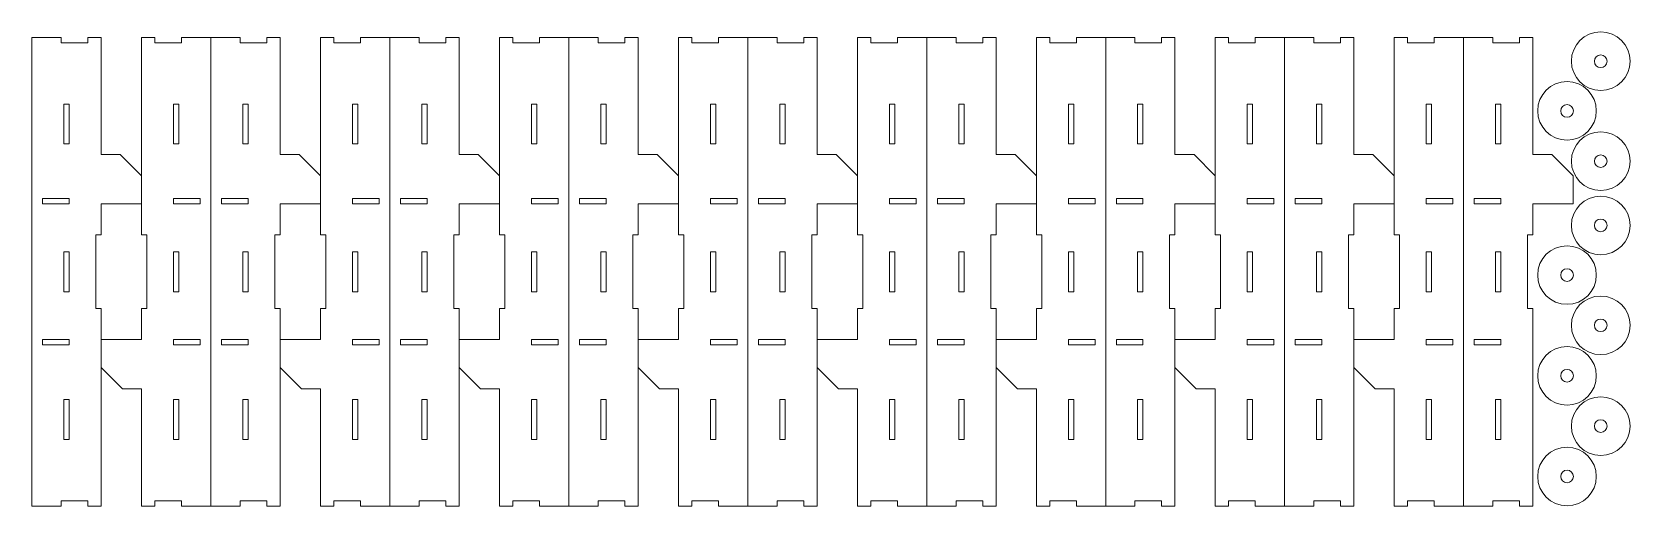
# Model space of a CAD drawing. Header units: millimetres. Extents: x -299 to 301, y -147 to 31.
import ezdxf

# ---------------------------------------------------------------- set-up
doc = ezdxf.new("R2010")
doc.units = ezdxf.units.MM
doc.header["$MEASUREMENT"] = 0
doc.layers.add('Layer 1', color=7, linetype='Continuous')

msp = doc.modelspace()

# ---------------------------------------------------------------- linework, layer by layer
at = {"layer": 'Layer 1', "lineweight": 9}
for points in [[(-257.6881, -33.7858), (-272.8286, -33.7858), (-272.8286, -45.4632), (-274.8276, -45.4632), (-274.8276, -73.1083), (-272.8286, -73.1083), (-272.8286, -147.2858), (-277.8286, -147.2858), (-277.8286, -145.2858), (-287.8286, -145.2858), (-287.8286, -147.2858), (-298.8286, -147.2858), (-298.8286, 28.7142), (-287.8286, 28.7142), (-287.8286, 26.7142), (-277.8286, 26.7142), (-277.8286, 28.7142), (-272.8286, 28.7142), (-272.8286, -15.2858), (-265.6881, -15.2858), (-257.6881, -23.2858)], [(-272.8286, -84.7858), (-257.6881, -84.7858), (-257.6881, -73.1084), (-255.6891, -73.1084), (-255.6891, -45.4633), (-257.6881, -45.4633), (-257.6881, 28.7142), (-252.6881, 28.7142), (-252.6881, 26.7142), (-242.6881, 26.7142), (-242.6881, 28.7142), (-231.6881, 28.7142), (-220.6881, 28.7142), (-220.6881, 26.7142), (-210.6881, 26.7142), (-210.6881, 28.7142), (-205.6881, 28.7142), (-205.6881, -15.2858), (-198.5476, -15.2858), (-190.5476, -23.2858)], [(-231.6881, 28.7142), (-231.6881, -147.2858)], [(-205.6881, -84.7858), (-190.5476, -84.7858), (-190.5476, -73.1084), (-188.5486, -73.1084), (-188.5486, -45.4633), (-190.5476, -45.4633), (-190.5476, 28.7142), (-185.5476, 28.7142), (-185.5476, 26.7142), (-175.5476, 26.7142), (-175.5476, 28.7142), (-164.5476, 28.7142), (-153.5476, 28.7142), (-153.5476, 26.7142), (-143.5476, 26.7142), (-143.5476, 28.7142), (-138.5476, 28.7142), (-138.5476, -15.2858), (-131.4071, -15.2858), (-123.4071, -23.2858)], [(-164.5476, 28.7142), (-164.5476, -147.2858)], [(-138.5476, -84.7858), (-123.4071, -84.7858), (-123.4071, -73.1084), (-121.4081, -73.1084), (-121.4081, -45.4633), (-123.4071, -45.4633), (-123.4071, 28.7142), (-118.4071, 28.7142), (-118.4071, 26.7142), (-108.4071, 26.7142), (-108.4071, 28.7142), (-97.4071, 28.7142), (-86.4071, 28.7142), (-86.4071, 26.7142), (-76.4071, 26.7142), (-76.4071, 28.7142), (-71.4071, 28.7142), (-71.4071, -15.2858), (-64.2666, -15.2858), (-56.2666, -23.2858)], [(-97.4071, 28.7142), (-97.4071, -147.2858)], [(-71.4071, -84.7858), (-56.2666, -84.7858), (-56.2666, -73.1084), (-54.2676, -73.1084), (-54.2676, -45.4633), (-56.2666, -45.4633), (-56.2666, 28.7142), (-51.2666, 28.7142), (-51.2666, 26.7142), (-41.2666, 26.7142), (-41.2666, 28.7142), (-30.2666, 28.7142), (-19.2666, 28.7142), (-19.2666, 26.7142), (-9.2666, 26.7142), (-9.2666, 28.7142), (-4.2666, 28.7142), (-4.2666, -15.2858), (2.8739, -15.2858), (10.8739, -23.2858)], [(-30.2666, 28.7142), (-30.2666, -147.2858)], [(-4.2666, -84.7858), (10.8739, -84.7858), (10.8739, -73.1084), (12.8729, -73.1084), (12.8729, -45.4633), (10.8739, -45.4633), (10.8739, 28.7142), (15.8739, 28.7142), (15.8739, 26.7142), (25.8739, 26.7142), (25.8739, 28.7142), (36.8739, 28.7142), (47.8739, 28.7142), (47.8739, 26.7142), (57.8739, 26.7142), (57.8739, 28.7142), (62.8739, 28.7142), (62.8739, -15.2858), (70.0144, -15.2858), (78.0144, -23.2858)], [(36.8739, 28.7142), (36.8739, -147.2858)], [(62.8739, -84.7858), (78.0144, -84.7858), (78.0144, -73.1084), (80.0134, -73.1084), (80.0134, -45.4633), (78.0144, -45.4633), (78.0144, 28.7142), (83.0144, 28.7142), (83.0144, 26.7142), (93.0144, 26.7142), (93.0144, 28.7142), (104.0144, 28.7142), (115.0144, 28.7142), (115.0144, 26.7142), (125.0144, 26.7142), (125.0144, 28.7142), (130.0144, 28.7142), (130.0144, -15.2858), (137.1549, -15.2858), (145.1549, -23.2858)], [(104.0144, 28.7142), (104.0144, -147.2858)], [(130.0144, -84.7858), (145.1549, -84.7858), (145.1549, -73.1084), (147.1539, -73.1084), (147.1539, -45.4633), (145.1549, -45.4633), (145.1549, 28.7142), (150.1549, 28.7142), (150.1549, 26.7142), (160.1549, 26.7142), (160.1549, 28.7142), (171.1549, 28.7142), (182.1549, 28.7142), (182.1549, 26.7142), (192.1549, 26.7142), (192.1549, 28.7142), (197.1549, 28.7142), (197.1549, -15.2858), (204.2954, -15.2858), (212.2954, -23.2858)], [(171.1549, 28.7142), (171.1549, -147.2858)], [(197.1549, -84.7858), (212.2954, -84.7858), (212.2954, -73.1084), (214.2944, -73.1084), (214.2944, -45.4633), (212.2954, -45.4633), (212.2954, 28.7142), (217.2954, 28.7142), (217.2954, 26.7142), (227.2954, 26.7142), (227.2954, 28.7142), (238.2954, 28.7142), (249.2954, 28.7142), (249.2954, 26.7142), (259.2954, 26.7142), (259.2954, 28.7142), (264.2954, 28.7142), (264.2954, -15.2858), (271.4359, -15.2858), (279.4359, -23.2858), (279.4359, -33.7858), (264.2954, -33.7858), (264.2954, -45.4632), (262.2964, -45.4632), (262.2964, -73.1083), (264.2954, -73.1083), (264.2954, -147.2858), (259.2954, -147.2858), (259.2954, -145.2858), (249.2954, -145.2858), (249.2954, -147.2858), (238.2954, -147.2858), (227.2954, -147.2858), (227.2954, -145.2858), (217.2954, -145.2858), (217.2954, -147.2858), (212.2954, -147.2858), (212.2954, -103.2858), (205.1549, -103.2858), (197.1549, -95.2858)], [(238.2954, 28.7142), (238.2954, -147.2858)], [(-190.5476, -33.7858), (-205.6881, -33.7858), (-205.6881, -45.4632), (-207.6871, -45.4632), (-207.6871, -73.1083), (-205.6881, -73.1083), (-205.6881, -147.2858), (-210.6881, -147.2858), (-210.6881, -145.2858), (-220.6881, -145.2858), (-220.6881, -147.2858), (-231.6881, -147.2858), (-242.6881, -147.2858), (-242.6881, -145.2858), (-252.6881, -145.2858), (-252.6881, -147.2858), (-257.6881, -147.2858), (-257.6881, -103.2858), (-264.8286, -103.2858), (-272.8286, -95.2858)], [(-123.4071, -33.7858), (-138.5476, -33.7858), (-138.5476, -45.4632), (-140.5466, -45.4632), (-140.5466, -73.1083), (-138.5476, -73.1083), (-138.5476, -147.2858), (-143.5476, -147.2858), (-143.5476, -145.2858), (-153.5476, -145.2858), (-153.5476, -147.2858), (-164.5476, -147.2858), (-175.5476, -147.2858), (-175.5476, -145.2858), (-185.5476, -145.2858), (-185.5476, -147.2858), (-190.5476, -147.2858), (-190.5476, -103.2858), (-197.6881, -103.2858), (-205.6881, -95.2858)], [(-56.2666, -33.7858), (-71.4071, -33.7858), (-71.4071, -45.4632), (-73.4061, -45.4632), (-73.4061, -73.1083), (-71.4071, -73.1083), (-71.4071, -147.2858), (-76.4071, -147.2858), (-76.4071, -145.2858), (-86.4071, -145.2858), (-86.4071, -147.2858), (-97.4071, -147.2858), (-108.4071, -147.2858), (-108.4071, -145.2858), (-118.4071, -145.2858), (-118.4071, -147.2858), (-123.4071, -147.2858), (-123.4071, -103.2858), (-130.5476, -103.2858), (-138.5476, -95.2858)], [(10.8739, -33.7858), (-4.2666, -33.7858), (-4.2666, -45.4632), (-6.2656, -45.4632), (-6.2656, -73.1083), (-4.2666, -73.1083), (-4.2666, -147.2858), (-9.2666, -147.2858), (-9.2666, -145.2858), (-19.2666, -145.2858), (-19.2666, -147.2858), (-30.2666, -147.2858), (-41.2666, -147.2858), (-41.2666, -145.2858), (-51.2666, -145.2858), (-51.2666, -147.2858), (-56.2666, -147.2858), (-56.2666, -103.2858), (-63.4071, -103.2858), (-71.4071, -95.2858)], [(78.0144, -33.7858), (62.8739, -33.7858), (62.8739, -45.4632), (60.8749, -45.4632), (60.8749, -73.1083), (62.8739, -73.1083), (62.8739, -147.2858), (57.8739, -147.2858), (57.8739, -145.2858), (47.8739, -145.2858), (47.8739, -147.2858), (36.8739, -147.2858), (25.8739, -147.2858), (25.8739, -145.2858), (15.8739, -145.2858), (15.8739, -147.2858), (10.8739, -147.2858), (10.8739, -103.2858), (3.7334, -103.2858), (-4.2666, -95.2858)], [(145.1549, -33.7858), (130.0144, -33.7858), (130.0144, -45.4632), (128.0154, -45.4632), (128.0154, -73.1083), (130.0144, -73.1083), (130.0144, -147.2858), (125.0144, -147.2858), (125.0144, -145.2858), (115.0144, -145.2858), (115.0144, -147.2858), (104.0144, -147.2858), (93.0144, -147.2858), (93.0144, -145.2858), (83.0144, -145.2858), (83.0144, -147.2858), (78.0144, -147.2858), (78.0144, -103.2858), (70.8739, -103.2858), (62.8739, -95.2858)], [(212.2954, -33.7858), (197.1549, -33.7858), (197.1549, -45.4632), (195.1559, -45.4632), (195.1559, -73.1083), (197.1549, -73.1083), (197.1549, -147.2858), (192.1549, -147.2858), (192.1549, -145.2858), (182.1549, -145.2858), (182.1549, -147.2858), (171.1549, -147.2858), (160.1549, -147.2858), (160.1549, -145.2858), (150.1549, -145.2858), (150.1549, -147.2858), (145.1549, -147.2858), (145.1549, -103.2858), (138.0144, -103.2858), (130.0144, -95.2858)]]:
    msp.add_lwpolyline(points, dxfattribs=at)
at = {"layer": 'Layer 1', "color": 240, "lineweight": 9}
for points in [[(-286.8286, -11.2858), (-284.8286, -11.2858), (-284.8286, 3.7142), (-286.8286, 3.7142), (-286.8286, -11.2858)], [(-243.6881, 3.7142), (-245.6881, 3.7142), (-245.6881, -11.2858), (-243.6881, -11.2858), (-243.6881, 3.7142)], [(-219.6881, -11.2858), (-217.6881, -11.2858), (-217.6881, 3.7142), (-219.6881, 3.7142), (-219.6881, -11.2858)], [(-176.5476, 3.7142), (-178.5476, 3.7142), (-178.5476, -11.2858), (-176.5476, -11.2858), (-176.5476, 3.7142)], [(-152.5476, -11.2858), (-150.5476, -11.2858), (-150.5476, 3.7142), (-152.5476, 3.7142), (-152.5476, -11.2858)], [(-109.4071, 3.7142), (-111.4071, 3.7142), (-111.4071, -11.2858), (-109.4071, -11.2858), (-109.4071, 3.7142)], [(-85.4071, -11.2858), (-83.4071, -11.2858), (-83.4071, 3.7142), (-85.4071, 3.7142), (-85.4071, -11.2858)], [(-42.2666, 3.7142), (-44.2666, 3.7142), (-44.2666, -11.2858), (-42.2666, -11.2858), (-42.2666, 3.7142)], [(-18.2666, -11.2858), (-16.2666, -11.2858), (-16.2666, 3.7142), (-18.2666, 3.7142), (-18.2666, -11.2858)], [(24.8739, 3.7142), (22.8739, 3.7142), (22.8739, -11.2858), (24.8739, -11.2858), (24.8739, 3.7142)], [(48.8739, -11.2858), (50.8739, -11.2858), (50.8739, 3.7142), (48.8739, 3.7142), (48.8739, -11.2858)], [(92.0144, 3.7142), (90.0144, 3.7142), (90.0144, -11.2858), (92.0144, -11.2858), (92.0144, 3.7142)], [(116.0144, -11.2858), (118.0144, -11.2858), (118.0144, 3.7142), (116.0144, 3.7142), (116.0144, -11.2858)], [(159.1549, 3.7142), (157.1549, 3.7142), (157.1549, -11.2858), (159.1549, -11.2858), (159.1549, 3.7142)], [(183.1549, -11.2858), (185.1549, -11.2858), (185.1549, 3.7142), (183.1549, 3.7142), (183.1549, -11.2858)], [(226.2954, 3.7142), (224.2954, 3.7142), (224.2954, -11.2858), (226.2954, -11.2858), (226.2954, 3.7142)], [(250.2954, -11.2858), (252.2954, -11.2858), (252.2954, 3.7142), (250.2954, 3.7142), (250.2954, -11.2858)], [(-284.8276, -31.7858), (-294.8276, -31.7858), (-294.8276, -33.7858), (-284.8276, -33.7858), (-284.8276, -31.7858)], [(-245.6891, -33.7858), (-235.6891, -33.7858), (-235.6891, -31.7858), (-245.6891, -31.7858), (-245.6891, -33.7858)], [(-217.6871, -31.7858), (-227.6871, -31.7858), (-227.6871, -33.7858), (-217.6871, -33.7858), (-217.6871, -31.7858)], [(-178.5486, -33.7858), (-168.5486, -33.7858), (-168.5486, -31.7858), (-178.5486, -31.7858), (-178.5486, -33.7858)], [(-150.5466, -31.7858), (-160.5466, -31.7858), (-160.5466, -33.7858), (-150.5466, -33.7858), (-150.5466, -31.7858)], [(-111.4081, -33.7858), (-101.4081, -33.7858), (-101.4081, -31.7858), (-111.4081, -31.7858), (-111.4081, -33.7858)], [(-83.4061, -31.7858), (-93.4061, -31.7858), (-93.4061, -33.7858), (-83.4061, -33.7858), (-83.4061, -31.7858)], [(-44.2676, -33.7858), (-34.2676, -33.7858), (-34.2676, -31.7858), (-44.2676, -31.7858), (-44.2676, -33.7858)], [(-16.2656, -31.7858), (-26.2656, -31.7858), (-26.2656, -33.7858), (-16.2656, -33.7858), (-16.2656, -31.7858)], [(22.8729, -33.7858), (32.8729, -33.7858), (32.8729, -31.7858), (22.8729, -31.7858), (22.8729, -33.7858)], [(50.8749, -31.7858), (40.8749, -31.7858), (40.8749, -33.7858), (50.8749, -33.7858), (50.8749, -31.7858)], [(90.0134, -33.7858), (100.0134, -33.7858), (100.0134, -31.7858), (90.0134, -31.7858), (90.0134, -33.7858)], [(118.0154, -31.7858), (108.0154, -31.7858), (108.0154, -33.7858), (118.0154, -33.7858), (118.0154, -31.7858)], [(157.1539, -33.7858), (167.1539, -33.7858), (167.1539, -31.7858), (157.1539, -31.7858), (157.1539, -33.7858)], [(185.1559, -31.7858), (175.1559, -31.7858), (175.1559, -33.7858), (185.1559, -33.7858), (185.1559, -31.7858)], [(224.2944, -33.7858), (234.2944, -33.7858), (234.2944, -31.7858), (224.2944, -31.7858), (224.2944, -33.7858)], [(252.2964, -31.7858), (242.2964, -31.7858), (242.2964, -33.7858), (252.2964, -33.7858), (252.2964, -31.7858)], [(-286.8286, -66.7858), (-286.8286, -51.7858), (-284.8286, -51.7858), (-284.8286, -66.7858), (-286.8286, -66.7858)], [(-243.6881, -51.7858), (-243.6881, -66.7858), (-245.6881, -66.7858), (-245.6881, -51.7858), (-243.6881, -51.7858)], [(-219.6881, -66.7858), (-219.6881, -51.7858), (-217.6881, -51.7858), (-217.6881, -66.7858), (-219.6881, -66.7858)], [(-176.5476, -51.7858), (-176.5476, -66.7858), (-178.5476, -66.7858), (-178.5476, -51.7858), (-176.5476, -51.7858)], [(-152.5476, -66.7858), (-152.5476, -51.7858), (-150.5476, -51.7858), (-150.5476, -66.7858), (-152.5476, -66.7858)], [(-109.4071, -51.7858), (-109.4071, -66.7858), (-111.4071, -66.7858), (-111.4071, -51.7858), (-109.4071, -51.7858)], [(-85.4071, -66.7858), (-85.4071, -51.7858), (-83.4071, -51.7858), (-83.4071, -66.7858), (-85.4071, -66.7858)], [(-42.2666, -51.7858), (-42.2666, -66.7858), (-44.2666, -66.7858), (-44.2666, -51.7858), (-42.2666, -51.7858)], [(-18.2666, -66.7858), (-18.2666, -51.7858), (-16.2666, -51.7858), (-16.2666, -66.7858), (-18.2666, -66.7858)], [(24.8739, -51.7858), (24.8739, -66.7858), (22.8739, -66.7858), (22.8739, -51.7858), (24.8739, -51.7858)], [(48.8739, -66.7858), (48.8739, -51.7858), (50.8739, -51.7858), (50.8739, -66.7858), (48.8739, -66.7858)], [(92.0144, -51.7858), (92.0144, -66.7858), (90.0144, -66.7858), (90.0144, -51.7858), (92.0144, -51.7858)], [(116.0144, -66.7858), (116.0144, -51.7858), (118.0144, -51.7858), (118.0144, -66.7858), (116.0144, -66.7858)], [(159.1549, -51.7858), (159.1549, -66.7858), (157.1549, -66.7858), (157.1549, -51.7858), (159.1549, -51.7858)], [(183.1549, -66.7858), (183.1549, -51.7858), (185.1549, -51.7858), (185.1549, -66.7858), (183.1549, -66.7858)], [(226.2954, -51.7858), (226.2954, -66.7858), (224.2954, -66.7858), (224.2954, -51.7858), (226.2954, -51.7858)], [(250.2954, -66.7858), (250.2954, -51.7858), (252.2954, -51.7858), (252.2954, -66.7858), (250.2954, -66.7858)], [(-284.8276, -84.7858), (-294.8276, -84.7858), (-294.8276, -86.7858), (-284.8276, -86.7858), (-284.8276, -84.7858)], [(-245.6891, -86.7858), (-235.6891, -86.7858), (-235.6891, -84.7858), (-245.6891, -84.7858), (-245.6891, -86.7858)], [(-217.6871, -84.7858), (-227.6871, -84.7858), (-227.6871, -86.7858), (-217.6871, -86.7858), (-217.6871, -84.7858)], [(-178.5486, -86.7858), (-168.5486, -86.7858), (-168.5486, -84.7858), (-178.5486, -84.7858), (-178.5486, -86.7858)], [(-150.5466, -84.7858), (-160.5466, -84.7858), (-160.5466, -86.7858), (-150.5466, -86.7858), (-150.5466, -84.7858)], [(-111.4081, -86.7858), (-101.4081, -86.7858), (-101.4081, -84.7858), (-111.4081, -84.7858), (-111.4081, -86.7858)], [(-83.4061, -84.7858), (-93.4061, -84.7858), (-93.4061, -86.7858), (-83.4061, -86.7858), (-83.4061, -84.7858)], [(-44.2676, -86.7858), (-34.2676, -86.7858), (-34.2676, -84.7858), (-44.2676, -84.7858), (-44.2676, -86.7858)], [(-16.2656, -84.7858), (-26.2656, -84.7858), (-26.2656, -86.7858), (-16.2656, -86.7858), (-16.2656, -84.7858)], [(22.8729, -86.7858), (32.8729, -86.7858), (32.8729, -84.7858), (22.8729, -84.7858), (22.8729, -86.7858)], [(50.8749, -84.7858), (40.8749, -84.7858), (40.8749, -86.7858), (50.8749, -86.7858), (50.8749, -84.7858)], [(90.0134, -86.7858), (100.0134, -86.7858), (100.0134, -84.7858), (90.0134, -84.7858), (90.0134, -86.7858)], [(118.0154, -84.7858), (108.0154, -84.7858), (108.0154, -86.7858), (118.0154, -86.7858), (118.0154, -84.7858)], [(157.1539, -86.7858), (167.1539, -86.7858), (167.1539, -84.7858), (157.1539, -84.7858), (157.1539, -86.7858)], [(185.1559, -84.7858), (175.1559, -84.7858), (175.1559, -86.7858), (185.1559, -86.7858), (185.1559, -84.7858)], [(224.2944, -86.7858), (234.2944, -86.7858), (234.2944, -84.7858), (224.2944, -84.7858), (224.2944, -86.7858)], [(252.2964, -84.7858), (242.2964, -84.7858), (242.2964, -86.7858), (252.2964, -86.7858), (252.2964, -84.7858)], [(-286.8286, -122.2858), (-284.8286, -122.2858), (-284.8286, -107.2858), (-286.8286, -107.2858), (-286.8286, -122.2858)], [(-243.6881, -107.2858), (-245.6881, -107.2858), (-245.6881, -122.2858), (-243.6881, -122.2858), (-243.6881, -107.2858)], [(-219.6881, -122.2858), (-217.6881, -122.2858), (-217.6881, -107.2858), (-219.6881, -107.2858), (-219.6881, -122.2858)], [(-176.5476, -107.2858), (-178.5476, -107.2858), (-178.5476, -122.2858), (-176.5476, -122.2858), (-176.5476, -107.2858)], [(-152.5476, -122.2858), (-150.5476, -122.2858), (-150.5476, -107.2858), (-152.5476, -107.2858), (-152.5476, -122.2858)], [(-109.4071, -107.2858), (-111.4071, -107.2858), (-111.4071, -122.2858), (-109.4071, -122.2858), (-109.4071, -107.2858)], [(-85.4071, -122.2858), (-83.4071, -122.2858), (-83.4071, -107.2858), (-85.4071, -107.2858), (-85.4071, -122.2858)], [(-42.2666, -107.2858), (-44.2666, -107.2858), (-44.2666, -122.2858), (-42.2666, -122.2858), (-42.2666, -107.2858)], [(-18.2666, -122.2858), (-16.2666, -122.2858), (-16.2666, -107.2858), (-18.2666, -107.2858), (-18.2666, -122.2858)], [(24.8739, -107.2858), (22.8739, -107.2858), (22.8739, -122.2858), (24.8739, -122.2858), (24.8739, -107.2858)], [(48.8739, -122.2858), (50.8739, -122.2858), (50.8739, -107.2858), (48.8739, -107.2858), (48.8739, -122.2858)], [(92.0144, -107.2858), (90.0144, -107.2858), (90.0144, -122.2858), (92.0144, -122.2858), (92.0144, -107.2858)], [(116.0144, -122.2858), (118.0144, -122.2858), (118.0144, -107.2858), (116.0144, -107.2858), (116.0144, -122.2858)], [(159.1549, -107.2858), (157.1549, -107.2858), (157.1549, -122.2858), (159.1549, -122.2858), (159.1549, -107.2858)], [(183.1549, -122.2858), (185.1549, -122.2858), (185.1549, -107.2858), (183.1549, -107.2858), (183.1549, -122.2858)], [(226.2954, -107.2858), (224.2954, -107.2858), (224.2954, -122.2858), (226.2954, -122.2858), (226.2954, -107.2858)], [(250.2954, -122.2858), (252.2954, -122.2858), (252.2954, -107.2858), (250.2954, -107.2858), (250.2954, -122.2858)]]:
    msp.add_lwpolyline(points, dxfattribs=at)
at = {"layer": 'Layer 1', "lineweight": 9}
for points in [[(300.7502, 19.7898), (300.7502, 25.865), (295.8253, 30.7898), (289.7502, 30.7898), (283.6751, 30.7898), (278.7502, 25.865), (278.7502, 19.7899), (278.7502, 13.7147), (283.675, 8.7899), (289.7502, 8.7898), (295.8253, 8.7898), (300.7502, 13.7146), (300.7502, 19.7898)], [(288.1029, 1.1407), (288.1029, 7.2159), (283.178, 12.1407), (277.1029, 12.1407), (271.0278, 12.1407), (266.1029, 7.2159), (266.1029, 1.1408), (266.1029, -4.9344), (271.0277, -9.8592), (277.1029, -9.8593), (283.178, -9.8593), (288.1029, -4.9345), (288.1029, 1.1407)], [(300.7502, -17.7502), (300.7502, -11.675), (295.8253, -6.7502), (289.7502, -6.7502), (283.6751, -6.7502), (278.7502, -11.675), (278.7502, -17.7501), (278.7502, -23.8253), (283.675, -28.7501), (289.7502, -28.7502), (295.8253, -28.7502), (300.7502, -23.8254), (300.7502, -17.7502)], [(300.7502, -41.865), (300.7502, -35.7898), (295.8253, -30.865), (289.7502, -30.865), (283.6751, -30.865), (278.7502, -35.7898), (278.7502, -41.8649), (278.7502, -47.9401), (283.675, -52.8649), (289.7502, -52.865), (295.8253, -52.865), (300.7502, -47.9402), (300.7502, -41.865)], [(288.1029, -60.5141), (288.1029, -54.4389), (283.178, -49.5141), (277.1029, -49.5141), (271.0278, -49.5141), (266.1029, -54.4389), (266.1029, -60.514), (266.1029, -66.5892), (271.0277, -71.514), (277.1029, -71.5141), (283.178, -71.5141), (288.1029, -66.5893), (288.1029, -60.5141)], [(300.7502, -79.405), (300.7502, -73.3298), (295.8253, -68.405), (289.7502, -68.405), (283.6751, -68.405), (278.7502, -73.3298), (278.7502, -79.4049), (278.7502, -85.4801), (283.675, -90.4049), (289.7502, -90.405), (295.8253, -90.405), (300.7502, -85.4802), (300.7502, -79.405)], [(288.1029, -98.3422), (288.1029, -92.267), (283.178, -87.3422), (277.1029, -87.3422), (271.0278, -87.3422), (266.1029, -92.267), (266.1029, -98.3421), (266.1029, -104.4173), (271.0277, -109.3421), (277.1029, -109.3422), (283.178, -109.3422), (288.1029, -104.4174), (288.1029, -98.3422)], [(300.7502, -117.2331), (300.7502, -111.1579), (295.8253, -106.2331), (289.7502, -106.2331), (283.6751, -106.2331), (278.7502, -111.1579), (278.7502, -117.233), (278.7502, -123.3082), (283.675, -128.233), (289.7502, -128.2331), (295.8253, -128.2331), (300.7502, -123.3083), (300.7502, -117.2331)], [(288.1029, -136.1703), (288.1029, -130.0951), (283.178, -125.1703), (277.1029, -125.1703), (271.0278, -125.1703), (266.1029, -130.0951), (266.1029, -136.1702), (266.1029, -142.2454), (271.0277, -147.1702), (277.1029, -147.1703), (283.178, -147.1703), (288.1029, -142.2455), (288.1029, -136.1703)]]:
    msp.add_open_spline(points, degree=3, knots=[0, 0, 0, 0, 1, 1, 1, 2, 2, 2, 3, 3, 3, 4, 4, 4, 4], dxfattribs=at)
at = {"layer": 'Layer 1', "color": 240, "lineweight": 9}
for points in [[(292.1252, 19.7898), (292.1252, 21.1015), (291.0619, 22.1648), (289.7502, 22.1648), (288.4385, 22.1648), (287.3752, 21.1015), (287.3752, 19.7898), (287.3752, 18.4782), (288.4385, 17.4148), (289.7502, 17.4148), (291.0619, 17.4148), (292.1252, 18.4781), (292.1252, 19.7898)], [(279.4779, 1.1407), (279.4779, 2.4524), (278.4146, 3.5157), (277.1029, 3.5157), (275.7912, 3.5157), (274.7279, 2.4524), (274.7279, 1.1407), (274.7279, -0.1709), (275.7912, -1.2343), (277.1029, -1.2343), (278.4146, -1.2343), (279.4779, -0.171), (279.4779, 1.1407)], [(292.1252, -17.7502), (292.1252, -16.4385), (291.0619, -15.3752), (289.7502, -15.3752), (288.4385, -15.3752), (287.3752, -16.4385), (287.3752, -17.7502), (287.3752, -19.0618), (288.4385, -20.1252), (289.7502, -20.1252), (291.0619, -20.1252), (292.1252, -19.0619), (292.1252, -17.7502)], [(292.1252, -41.865), (292.1252, -40.5533), (291.0619, -39.49), (289.7502, -39.49), (288.4385, -39.49), (287.3752, -40.5533), (287.3752, -41.865), (287.3752, -43.1766), (288.4385, -44.24), (289.7502, -44.24), (291.0619, -44.24), (292.1252, -43.1767), (292.1252, -41.865)], [(279.4779, -60.5141), (279.4779, -59.2024), (278.4146, -58.1391), (277.1029, -58.1391), (275.7912, -58.1391), (274.7279, -59.2024), (274.7279, -60.5141), (274.7279, -61.8257), (275.7912, -62.8891), (277.1029, -62.8891), (278.4146, -62.8891), (279.4779, -61.8258), (279.4779, -60.5141)], [(292.1252, -79.405), (292.1252, -78.0933), (291.0619, -77.03), (289.7502, -77.03), (288.4385, -77.03), (287.3752, -78.0933), (287.3752, -79.405), (287.3752, -80.7166), (288.4385, -81.78), (289.7502, -81.78), (291.0619, -81.78), (292.1252, -80.7167), (292.1252, -79.405)], [(279.4779, -98.3422), (279.4779, -97.0305), (278.4146, -95.9672), (277.1029, -95.9672), (275.7912, -95.9672), (274.7279, -97.0305), (274.7279, -98.3422), (274.7279, -99.6538), (275.7912, -100.7172), (277.1029, -100.7172), (278.4146, -100.7172), (279.4779, -99.6539), (279.4779, -98.3422)], [(292.1252, -117.2331), (292.1252, -115.9214), (291.0619, -114.8581), (289.7502, -114.8581), (288.4385, -114.8581), (287.3752, -115.9214), (287.3752, -117.2331), (287.3752, -118.5447), (288.4385, -119.6081), (289.7502, -119.6081), (291.0619, -119.6081), (292.1252, -118.5448), (292.1252, -117.2331)], [(279.4779, -136.1703), (279.4779, -134.8586), (278.4146, -133.7953), (277.1029, -133.7953), (275.7912, -133.7953), (274.7279, -134.8586), (274.7279, -136.1703), (274.7279, -137.4819), (275.7912, -138.5453), (277.1029, -138.5453), (278.4146, -138.5453), (279.4779, -137.482), (279.4779, -136.1703)]]:
    msp.add_open_spline(points, degree=3, knots=[0, 0, 0, 0, 1, 1, 1, 2, 2, 2, 3, 3, 3, 4, 4, 4, 4], dxfattribs=at)

doc.saveas('drawing.dxf')
